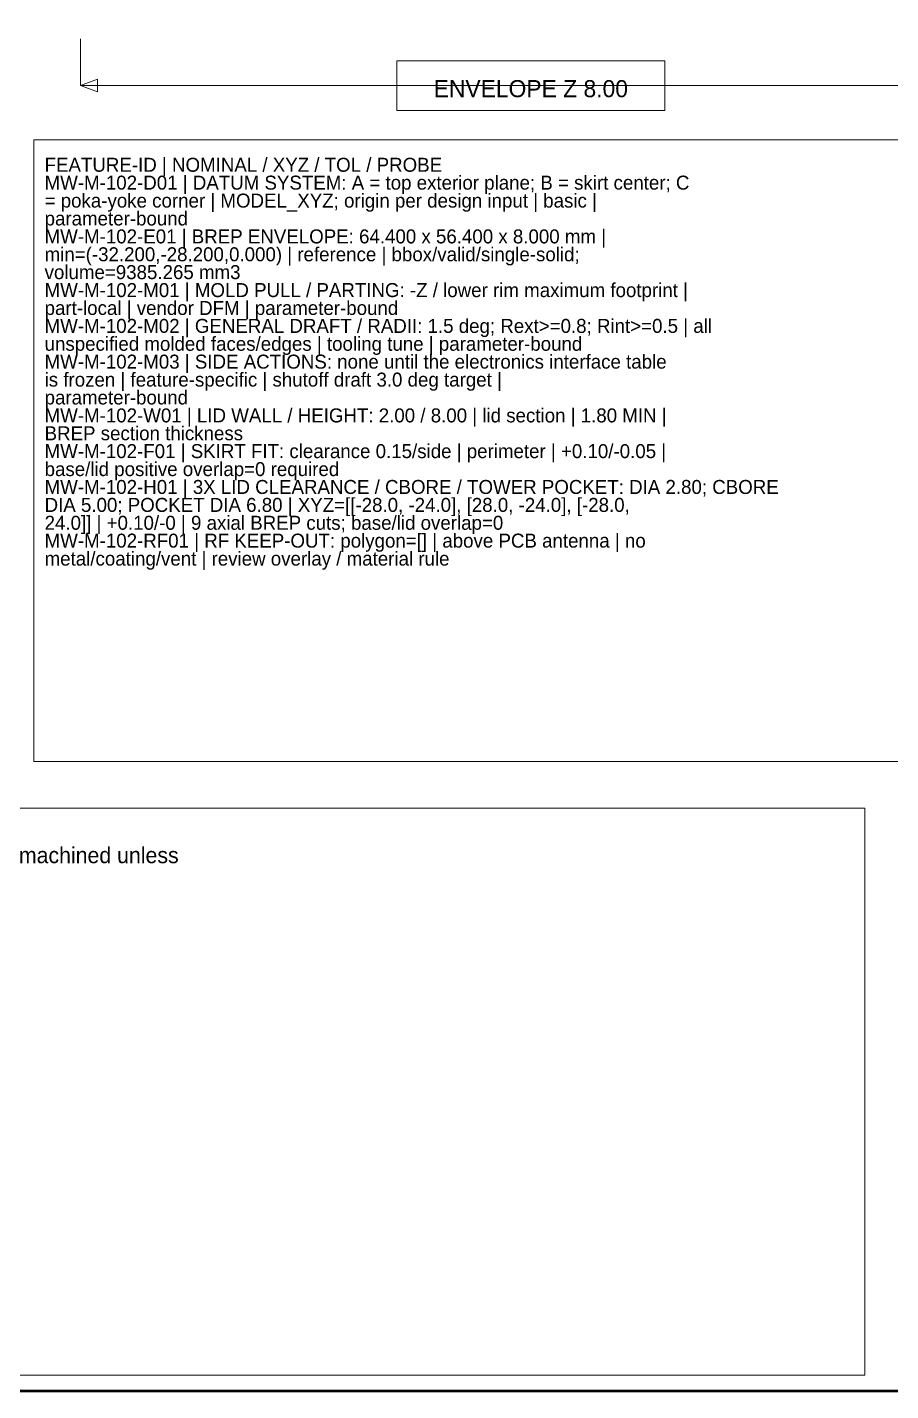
# Model space of a CAD drawing. Header units: millimetres. Extents: x 10 to 410, y 10 to 287.
# Drawn here: x 144.2 to 255.3, y 10 to 185.5 of the extents above; entities that cross this region are included whole.
import ezdxf
from ezdxf.enums import TextEntityAlignment as Align

# ---------------------------------------------------------------- set-up
doc = ezdxf.new("R2010")
doc.units = ezdxf.units.MM
for name, color, linetype, lineweight in [('BORDER', 7, 'CONTINUOUS', 50), ('DIMENSION', 2, 'CONTINUOUS', 18), ('NOTES', 7, 'CONTINUOUS', 18)]:
    doc.layers.add(name, color=color, linetype=linetype, lineweight=lineweight)

msp = doc.modelspace()

# ---------------------------------------------------------------- linework, layer by layer
at = {"layer": 'BORDER'}
msp.add_lwpolyline([(10, 10), (410, 10), (410, 287), (10, 287)], close=True, dxfattribs=at)
at = {"layer": 'DIMENSION'}
for p, q in [((151, 184), (151, 178)), ((151, 178), (267, 178))]:
    msp.add_line(p, q, dxfattribs=at)
for points in [[(191.75, 174.8), (226.25, 174.8), (226.25, 181.2), (191.75, 181.2)], [(151, 178), (153.2, 178.8), (153.2, 177.2)]]:
    msp.add_lwpolyline(points, close=True, dxfattribs=at)
at = {"layer": 'NOTES'}
for points in [[(145, 91), (273, 91), (273, 171), (145, 171)], [(14, 12), (252, 12), (252, 85), (14, 85)]]:
    msp.add_lwpolyline(points, close=True, dxfattribs=at)

# ---------------------------------------------------------------- texts
at = {"layer": 'DIMENSION'}
msp.add_text('ENVELOPE Z 8.00', height=2.2, dxfattribs=at).set_placement((209, 177.6), align=Align.MIDDLE_CENTER)
at = {"layer": 'NOTES'}
for s, height, p in [('FEATURE-ID | NOMINAL / XYZ / TOL / PROBE', 1.8, (146.4, 167.8)), ('MW-M-102-D01 | DATUM SYSTEM: A = top exterior plane; B = skirt center; C', 1.8, (146.4, 165.5)), ('= poka-yoke corner | MODEL_XYZ; origin per design input | basic |', 1.8, (146.4, 163.19)), ('parameter-bound', 1.8, (146.4, 160.89)), ('MW-M-102-E01 | BREP ENVELOPE: 64.400 x 56.400 x 8.000 mm |', 1.8, (146.4, 158.58)), ('min=(-32.200,-28.200,0.000) | reference | bbox/valid/single-solid;', 1.8, (146.4, 156.28)), ('volume=9385.265 mm3', 1.8, (146.4, 153.98)), ('MW-M-102-M01 | MOLD PULL / PARTING: -Z / lower rim maximum footprint |', 1.8, (146.4, 151.67)), ('part-local | vendor DFM | parameter-bound', 1.8, (146.4, 149.37)), ('MW-M-102-M02 | GENERAL DRAFT / RADII: 1.5 deg; Rext>=0.8; Rint>=0.5 | all', 1.8, (146.4, 147.06)), ('unspecified molded faces/edges | tooling tune | parameter-bound', 1.8, (146.4, 144.76)), ('MW-M-102-M03 | SIDE ACTIONS: none until the electronics interface table', 1.8, (146.4, 142.46)), ('is frozen | feature-specific | shutoff draft 3.0 deg target |', 1.8, (146.4, 140.15)), ('parameter-bound', 1.8, (146.4, 137.85)), ('MW-M-102-W01 | LID WALL / HEIGHT: 2.00 / 8.00 | lid section | 1.80 MIN |', 1.8, (146.4, 135.54)), ('BREP section thickness', 1.8, (146.4, 133.24)), ('MW-M-102-F01 | SKIRT FIT: clearance 0.15/side | perimeter | +0.10/-0.05 |', 1.8, (146.4, 130.94)), ('base/lid positive overlap=0 required', 1.8, (146.4, 128.63)), ('MW-M-102-H01 | 3X LID CLEARANCE / CBORE / TOWER POCKET: DIA 2.80; CBORE', 1.8, (146.4, 126.33)), ('DIA 5.00; POCKET DIA 6.80 | XYZ=[[-28.0, -24.0], [28.0, -24.0], [-28.0,', 1.8, (146.4, 124.02)), ('24.0]] | +0.10/-0 | 9 axial BREP cuts; base/lid overlap=0', 1.8, (146.4, 121.72)), ('MW-M-102-RF01 | RF KEEP-OUT: polygon=[] | above PCB antenna | no', 1.8, (146.4, 119.42)), ('metal/coating/vent | review overlay / material rule', 1.8, (146.4, 117.11)), ('2 PROCESS: injection molding; FINISH: SPI B-2 visual starting point on exposed grip; hidden/internal as-machined unless', 2.05, (15.4, 78.93))]:
    msp.add_text(s, height=height, dxfattribs=at).set_placement(p, align=Align.MIDDLE_LEFT)

doc.saveas('drawing.dxf')
